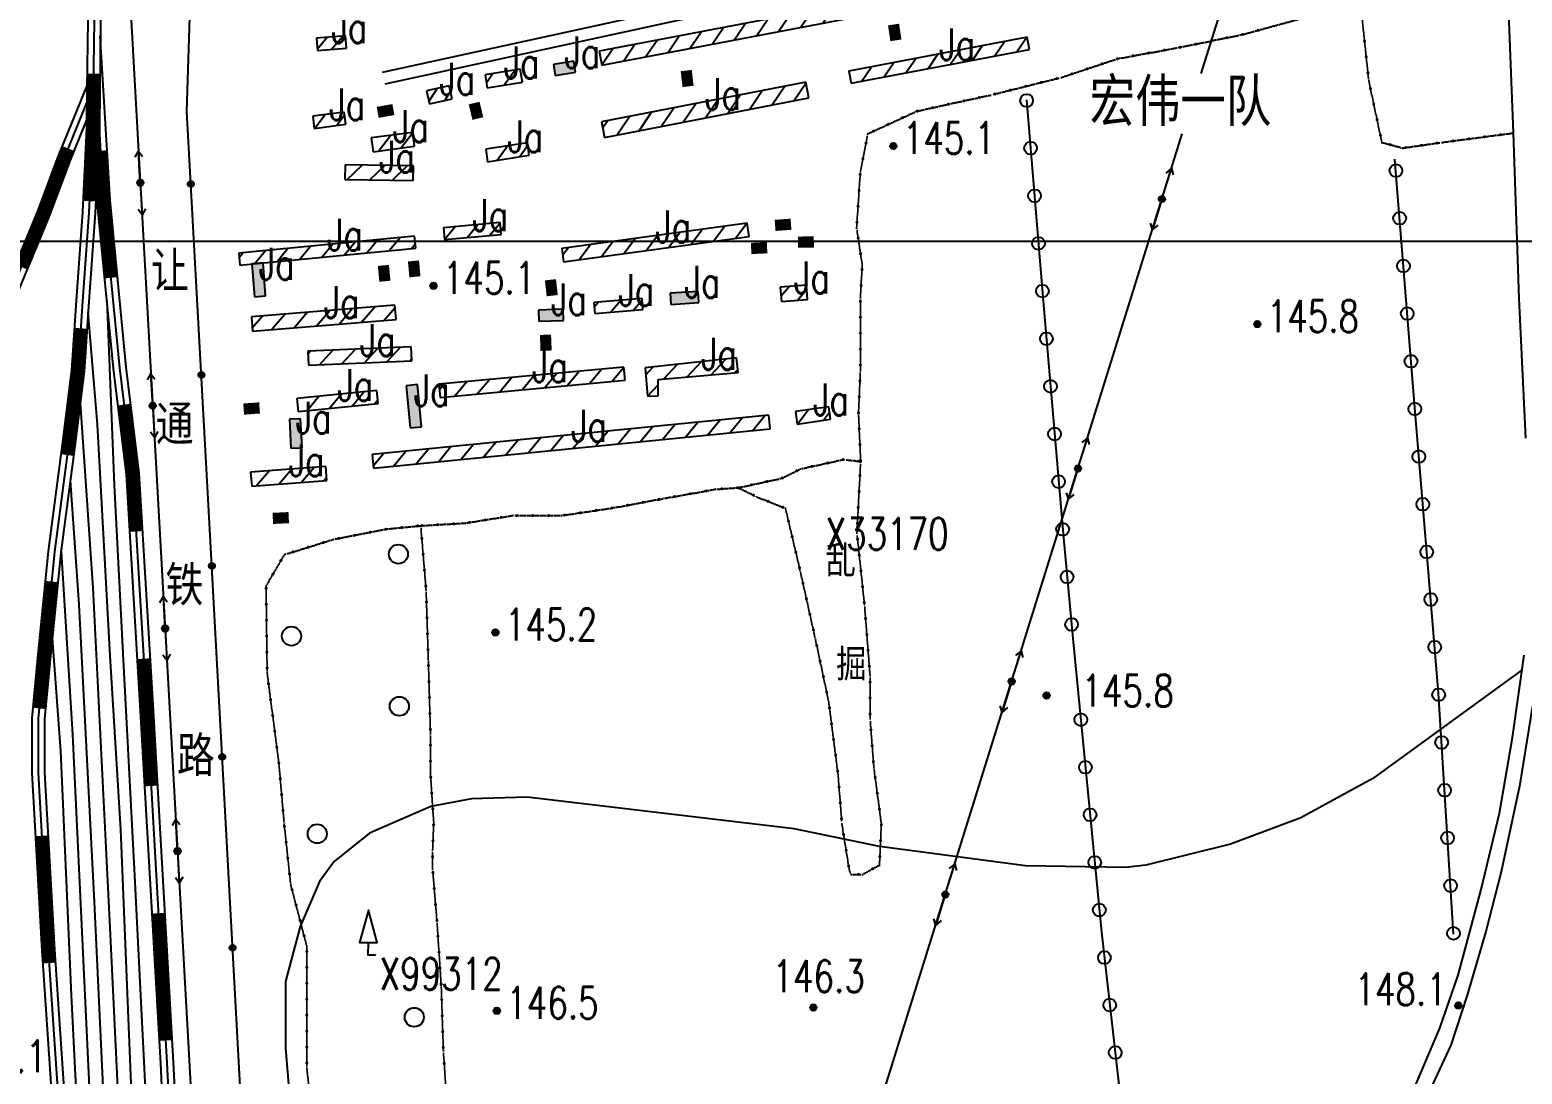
# Model space of a CAD drawing. Extents: x 408766 to 414302, y 5156573 to 5161925.
# Drawn here: x 411064 to 412000, y 5160477 to 5161133 of the extents above; entities that cross this region are included whole.
import ezdxf

# ---------------------------------------------------------------- set-up
doc = ezdxf.new("R2010")
doc.units = 0
doc.header["$LTSCALE"] = 1000
for name, pattern in [('0001', [0.5, 0.5, 0]), ('0004', [0.5, 0.5, 0]), ('4110', [0.5, 0.5, 0]), ('4167', [0.5, 0.5, 0]), ('5130', [1, 1, 0]), ('5310', [1, 1, 0]), ('8111', [1, 1, 0]), ('9100', [0.001, 0, -0.001]), ('9315', [1, 1, 0]), ('9995', [0.001, 0, -0.001])]:
    doc.linetypes.add(name, pattern=pattern)
doc.layers.get('0').update_dxf_attribs({"linetype": 'CONTINUOUS'})
for name, color, linetype in [('0001', 1, 'CONTINUOUS'), ('0001ADD', 1, 'CONTINUOUS'), ('0001BAK', 1, 'CONTINUOUS'), ('0002', 2, 'CONTINUOUS'), ('0002ADD', 2, 'CONTINUOUS'), ('0003', 3, 'CONTINUOUS'), ('0003ADD', 3, 'CONTINUOUS'), ('0003BAK', 3, 'CONTINUOUS'), ('0005ADD', 5, 'CONTINUOUS'), ('0005BAK', 5, 'CONTINUOUS'), ('0006', 6, 'CONTINUOUS'), ('0007', 7, 'CONTINUOUS'), ('0011ADD', 11, 'CONTINUOUS'), ('0011BAK', 11, 'CONTINUOUS'), ('0012', 12, 'CONTINUOUS'), ('0013', 13, 'CONTINUOUS'), ('0015', 15, 'CONTINUOUS'), ('0017', 85, 'CONTINUOUS')]:
    doc.layers.add(name, color=color, linetype=linetype)
doc.styles.add('CADSLDXJ', font='romanc', dxfattribs={"bigfont": 'cadsldxj'})
doc.styles.add('SIMPLEX', font='simplex.shx', dxfattribs={"width": 0.75, "height": 20})
doc.styles.add('XDX', font='simplex.shx', dxfattribs={"height": 20, "bigfont": 'xdx.shx'})
doc.styles.add('XST', font='romanc.shx', dxfattribs={"width": 0.75, "height": 20, "bigfont": 'xst.shx'})

# ---------------------------------------------------------------- blocks, each defined once
blk = doc.blocks.new('8140')
for radius in [0.0002, 0.000141, 0.0000832, 0.0000301]:
    blk.add_circle((0, 0), radius)
at = {"flags": 1}
blk.add_attdef('8140', (0, 0), '', height=0.0000001, dxfattribs=at)
blk = doc.blocks.new('5130')
blk.add_hatch(color=256).paths.add_polyline_path([(0.0002, 0, 1), (-0.0002, 0, 1)])
for points in [[(0, 0), (0.002, 0)], [(0.001638, 0.000233), (0.002, 0), (0.001658, -0.000229)]]:
    blk.add_lwpolyline(points)
blk.add_circle((0, 0), 0.0002)
at = {"flags": 1}
blk.add_attdef('5130', (0, 0), '', height=0.000001, dxfattribs=at)
blk = doc.blocks.new('5131')
for points in [[(-0.001638, -0.000233), (-0.002, 0), (-0.001658, 0.000229)], [(0, 0), (-0.002, 0)]]:
    blk.add_lwpolyline(points)
at = {"flags": 1}
blk.add_attdef('5131', (0, 0), '', height=0.0000000001, dxfattribs=at)
blk = doc.blocks.new('2111')
h = blk.add_hatch(color=256)
h.paths.add_polyline_path([(0.0005, 0.00035), (-0.0005, 0.00035), (-0.0005, -0.00035), (0.0005, -0.00035)])
h.paths.add_polyline_path([(0, 0), (0, 0), (0, 0), (0, 0)], flags=24)
blk.add_line((0.0005, -0.00035), (0.0005, -0.00035))
at = {"style": 'CADSLDXJ', "flags": 1}
blk.add_attdef('2111', (0, 0), '', height=0.00000001, dxfattribs=at)
blk = doc.blocks.new('9315')
blk.add_circle((0, 0), 0.0004)
at = {"flags": 1}
blk.add_attdef('9315', (0, 0), '', height=0.00000001, dxfattribs=at)
blk = doc.blocks.new('9310')
blk.add_circle((0, 0), 0.0006)
blk = doc.blocks.new('9312')
blk.add_lwpolyline([(0.000455, 0), (0.000455, 0), (0, 0), (0.000003, 0.000802), (0.000566, 0.000802), (0.000007, 0.002829), (-0.000559, 0.000802), (0.000003, 0.000802)])
blk = doc.blocks.new('9100')
blk.add_hatch(color=256).paths.add_polyline_path([(0.0001, 0, 1), (-0.0001, 0, 1)])

msp = doc.modelspace()

# ---------------------------------------------------------------- hatches: boundary and pattern name
at = {"layer": '0001ADD', "linetype": '0001'}
h = msp.add_hatch(dxfattribs=at)
h.set_pattern_fill('U', color=256, scale=10, angle=55.78758, style=0, pattern_type=0)
h.set_pattern_definition([(55.78758467, (0, 0), (-8.26958758, 5.622625834), [])])
h.paths.add_polyline_path([(411422.47, 5161110.34), (411636.2, 5161151.06), (411634.51, 5161159.91), (411420.78, 5161119.19)])
h = msp.add_hatch(dxfattribs=at)
h.set_pattern_fill('U', color=256, scale=10, angle=55.72389, style=0, pattern_type=0)
h.set_pattern_definition([(55.72388569, (0, 0), (-8.263331476, 5.631816129), [])])
h.paths.add_polyline_path([(411579.01, 5161099), (411690.87, 5161120.18), (411689.41, 5161127.86), (411577.55, 5161106.68)])
h = msp.add_hatch(dxfattribs=at)
h.set_pattern_fill('U', color=256, scale=10, angle=53.9621, style=0, pattern_type=0)
h.set_pattern_definition([(53.96210366, (0, 0), (-8.086280469, 5.883202204), [])])
h.paths.add_polyline_path([(411350.56, 5161096.26), (411372.64, 5161099.74), (411371.36, 5161107.89), (411349.28, 5161104.41)])
for points in [[(411393.27, 5161103.97), (411406, 5161105.98), (411404.91, 5161112.89), (411392.18, 5161110.88)], [(411211.55, 5160965.59), (411209.98, 5160986.32), (411203, 5160985.79), (411204.57, 5160965.06)], [(411465.8, 5160960.31), (411483.44, 5160961.45), (411482.99, 5160968.44), (411465.35, 5160967.3)], [(411383.02, 5160949.75), (411398.37, 5160950.21), (411398.16, 5160957.2), (411382.81, 5160956.74)], [(411309.29, 5160883.5), (411306.77, 5160909.92), (411299.8, 5160909.26), (411302.32, 5160882.83)], [(411234.41, 5160870.32), (411233.52, 5160888.49), (411226.53, 5160888.15), (411227.42, 5160869.97)]]:
    msp.add_hatch(color=256, dxfattribs=at).paths.add_polyline_path(points)
h = msp.add_hatch(dxfattribs=at)
h.set_pattern_fill('U', color=256, scale=10, angle=56.02197, style=0, pattern_type=0)
h.set_pattern_definition([(56.02197111, (0, 0), (-8.292519443, 5.588749528), [])])
h.paths.add_polyline_path([(411424.2, 5161064.92), (411552.33, 5161089.88), (411550.42, 5161099.7), (411422.29, 5161074.75)])
h = msp.add_hatch(dxfattribs=at)
h.set_pattern_fill('U', color=256, scale=10, angle=52.58567, style=0, pattern_type=0)
h.set_pattern_definition([(52.58567114, (0, 0), (-7.942626996, 6.075744926), [])])
h.paths.add_polyline_path([(411278.96, 5161055.98), (411305.06, 5161059.46), (411303.9, 5161068.18), (411277.8, 5161064.7)])
h = msp.add_hatch(dxfattribs=at)
h.set_pattern_fill('U', color=256, scale=10, angle=53.83142, style=0, pattern_type=0)
h.set_pattern_definition([(53.8314161, (0, 0), (-8.072840284, 5.901631109), [])])
h.paths.add_polyline_path([(411350.85, 5161049.82), (411377, 5161053.89), (411375.79, 5161061.71), (411349.64, 5161057.65)])
h = msp.add_hatch(dxfattribs=at)
h.set_pattern_fill('U', color=256, scale=10, angle=44.22671, style=0, pattern_type=0)
h.set_pattern_definition([(44.2267108, (0, 0), (-6.974992447, 7.165855173), [])])
h.paths.add_polyline_path([(411261.27, 5161038.6), (411304.19, 5161038.02), (411304.32, 5161047.29), (411261.39, 5161047.87)])
h = msp.add_hatch(dxfattribs=at)
h.set_pattern_fill('U', color=256, scale=10, angle=50.23811, style=0, pattern_type=0)
h.set_pattern_definition([(50.23811381, (0, 0), (-7.68709162, 6.395984868), [])])
h.paths.add_polyline_path([(411323.84, 5161000.96), (411359.34, 5161004.22), (411358.66, 5161011.62), (411323.16, 5161008.37)])
h = msp.add_hatch(dxfattribs=at)
h.set_pattern_fill('U', color=256, scale=10, angle=52.77345, style=0, pattern_type=0)
h.set_pattern_definition([(52.77344883, (0, 0), (-7.96249658, 6.049681661), [])])
h.paths.add_polyline_path([(411398.46, 5160987.01), (411514.86, 5161002.9), (411513.73, 5161011.19), (411397.32, 5160995.3)])
h = msp.add_hatch(dxfattribs=at)
h.set_pattern_fill('U', color=256, scale=10, angle=50.53462, style=0, pattern_type=0)
h.set_pattern_definition([(50.53462288, (0, 0), (-7.72008814, 6.356118243), [])])
h.paths.add_polyline_path([(411195.41, 5160984.91), (411305.71, 5160995.6), (411304.97, 5161003.19), (411194.68, 5160992.51)])
h = msp.add_hatch(dxfattribs=at)
h.set_pattern_fill('U', color=256, scale=10, angle=49.50861, style=0, pattern_type=0)
h.set_pattern_definition([(49.5086127, (0, 0), (-7.605035821, 6.493337367), [])])
h.paths.add_polyline_path([(411418.08, 5160954.62), (411448.31, 5160957.01), (411447.76, 5160963.92), (411417.53, 5160961.53)])
h = msp.add_hatch(dxfattribs=at)
h.set_pattern_fill('U', color=256, scale=10, angle=49.70021, style=0, pattern_type=0)
h.set_pattern_definition([(49.70020696, (0, 0), (-7.62670666, 6.467870246), [])])
h.paths.add_polyline_path([(411203.4, 5160943.44), (411293.4, 5160950.84), (411292.66, 5160959.85), (411202.66, 5160952.45)])
h = msp.add_hatch(dxfattribs=at)
h.set_pattern_fill('U', color=256, scale=10, angle=47.42343, style=0, pattern_type=0)
h.set_pattern_definition([(47.42343368, (0, 0), (-7.363738643, 6.765748532), [])])
h.paths.add_polyline_path([(411238.52, 5160922.06), (411303.27, 5160924.8), (411302.9, 5160933.63), (411238.15, 5160930.89)])
h = msp.add_hatch(dxfattribs=at)
h.set_pattern_fill('U', color=256, scale=10, angle=46.90684, style=0, pattern_type=0)
h.set_pattern_definition([(46.90683858, (0, 0), (-7.30243824, 6.831866197), [])])
h.paths.add_polyline_path([(411451.06, 5160902.69), (411457.86, 5160902.92), (411457.86, 5160913.1), (411508.14, 5160917.63), (411507.01, 5160926.68), (411449.7, 5160920.57)])
h = msp.add_hatch(dxfattribs=at)
h.set_pattern_fill('U', color=256, scale=10, angle=50.26144, style=0, pattern_type=0)
h.set_pattern_definition([(50.2614367, (0, 0), (-7.689694538, 6.392855223), [])])
h.paths.add_polyline_path([(411321.06, 5160901.94), (411437.12, 5160912.63), (411436.35, 5160920.98), (411320.29, 5160910.29)])
h = msp.add_hatch(dxfattribs=at)
h.set_pattern_fill('U', color=256, scale=10, angle=50.61092, style=0, pattern_type=0)
h.set_pattern_definition([(50.61091611, (0, 0), (-7.728544897, 6.345832788), [])])
h.paths.add_polyline_path([(411231.95, 5160893.15), (411282.16, 5160898.08), (411281.36, 5160906.22), (411231.15, 5160901.29)])
h = msp.add_hatch(dxfattribs=at)
h.set_pattern_fill('U', color=256, scale=10, angle=50.66909, style=0, pattern_type=0)
h.set_pattern_definition([(50.66908553, (0, 0), (-7.734983506, 6.33798313), [])])
h.paths.add_polyline_path([(411279.23, 5160857.44), (411528.13, 5160882.14), (411527.28, 5160890.71), (411278.38, 5160866)])
h = msp.add_hatch(dxfattribs=at)
h.set_pattern_fill('U', color=256, scale=10, angle=49.31714, style=0, pattern_type=0)
h.set_pattern_definition([(49.31713622, (0, 0), (-7.583293341, 6.518716293), [])])
h.paths.add_polyline_path([(411202.83, 5160846.16), (411250.02, 5160849.72), (411249.35, 5160858.62), (411202.16, 5160855.06)])
at = {"layer": '0005ADD', "linetype": '5310'}
h = msp.add_hatch(color=256, dxfattribs=at)
edge = h.paths.add_edge_path()
edge.add_arc((411164.66, 5161035.82), 1.9, 0, 360)
h = msp.add_hatch(color=256, dxfattribs=at)
edge = h.paths.add_edge_path()
edge.add_arc((411171.28, 5160916), 1.9, 0, 360)
h = msp.add_hatch(color=256, dxfattribs=at)
edge = h.paths.add_edge_path()
edge.add_arc((411177.87, 5160796.18), 1.9, 0, 360)
h = msp.add_hatch(color=256, dxfattribs=at)
edge = h.paths.add_edge_path()
edge.add_arc((411184.36, 5160676.35), 1.9, 0, 360)
h = msp.add_hatch(color=256, dxfattribs=at)
edge = h.paths.add_edge_path()
edge.add_arc((411190.85, 5160556.53), 1.9, 0, 360)

# ---------------------------------------------------------------- linework, layer by layer
at = {"layer": '0001', "linetype": '0001'}
for points in [[(411422.47, 5161110.34), (411636.2, 5161151.06), (411634.51, 5161159.91), (411420.78, 5161119.19)], [(411244.1, 5161119.67), (411262.28, 5161121.13), (411261.66, 5161128.8), (411243.49, 5161127.34)], [(411579.01, 5161099), (411690.87, 5161120.18), (411689.41, 5161127.86), (411577.55, 5161106.68)], [(411350.56, 5161096.26), (411372.64, 5161099.74), (411371.36, 5161107.89), (411349.28, 5161104.41)], [(411393.27, 5161103.97), (411406, 5161105.98), (411404.91, 5161112.89), (411392.18, 5161110.88)], [(411314.35, 5161086.11), (411328.56, 5161089.3), (411326.74, 5161097.39), (411312.53, 5161094.2)], [(411424.2, 5161064.92), (411552.33, 5161089.88), (411550.42, 5161099.7), (411422.29, 5161074.75)], [(411242.12, 5161070.75), (411261.85, 5161073.36), (411260.85, 5161080.92), (411241.12, 5161078.31)], [(411278.96, 5161055.98), (411305.06, 5161059.46), (411303.9, 5161068.18), (411277.8, 5161064.7)], [(411350.85, 5161049.82), (411377, 5161053.89), (411375.79, 5161061.71), (411349.64, 5161057.65)], [(411261.27, 5161038.6), (411304.19, 5161038.02), (411304.32, 5161047.29), (411261.39, 5161047.87)], [(411323.84, 5161000.96), (411359.34, 5161004.22), (411358.66, 5161011.62), (411323.16, 5161008.37)], [(411398.46, 5160987.01), (411514.86, 5161002.9), (411513.73, 5161011.19), (411397.32, 5160995.3)], [(411195.41, 5160984.91), (411305.71, 5160995.6), (411304.97, 5161003.19), (411194.68, 5160992.51)], [(411211.55, 5160965.59), (411209.98, 5160986.32), (411203, 5160985.79), (411204.57, 5160965.06)], [(411418.08, 5160954.62), (411448.31, 5160957.01), (411447.76, 5160963.92), (411417.53, 5160961.53)], [(411465.8, 5160960.31), (411483.44, 5160961.45), (411482.99, 5160968.44), (411465.35, 5160967.3)], [(411535.18, 5160962.08), (411551.62, 5160963.4), (411550.9, 5160972.31), (411534.46, 5160970.98)], [(411203.4, 5160943.44), (411293.4, 5160950.84), (411292.66, 5160959.85), (411202.66, 5160952.45)], [(411383.02, 5160949.75), (411398.37, 5160950.21), (411398.16, 5160957.2), (411382.81, 5160956.74)], [(411238.52, 5160922.06), (411303.27, 5160924.8), (411302.9, 5160933.63), (411238.15, 5160930.89)], [(411451.06, 5160902.69), (411457.86, 5160902.92), (411457.86, 5160913.1), (411508.14, 5160917.63), (411507.01, 5160926.68), (411449.7, 5160920.57)], [(411321.06, 5160901.94), (411437.12, 5160912.63), (411436.35, 5160920.98), (411320.29, 5160910.29)], [(411309.29, 5160883.5), (411306.77, 5160909.92), (411299.8, 5160909.26), (411302.32, 5160882.83)], [(411231.95, 5160893.15), (411282.16, 5160898.08), (411281.36, 5160906.22), (411231.15, 5160901.29)], [(411234.41, 5160870.32), (411233.52, 5160888.49), (411226.53, 5160888.15), (411227.42, 5160869.97)], [(411279.23, 5160857.44), (411528.13, 5160882.14), (411527.28, 5160890.71), (411278.38, 5160866)], [(411545.14, 5160885.16), (411566, 5160888.17), (411564.86, 5160896), (411544.01, 5160892.99)], [(411202.83, 5160846.16), (411250.02, 5160849.72), (411249.35, 5160858.62), (411202.16, 5160855.06)]]:
    msp.add_lwpolyline(points, close=True, dxfattribs=at)
at = {"layer": '0001ADD', "linetype": '0001'}
for p, q in [((411244.03, 5161120.62), (411250.22, 5161127.88)), ((411252.89, 5161120.38), (411259.95, 5161128.66)), ((411314.03, 5161087.5), (411319.23, 5161095.71)), ((411324.07, 5161088.29), (411327.55, 5161093.78)), ((411242.45, 5161070.8), (411249.01, 5161079.35)), ((411256.12, 5161072.6), (411261.09, 5161079.09)), ((411534.92, 5160965.36), (411540.09, 5160971.44)), ((411545.19, 5160962.88), (411551.1, 5160969.84)), ((411545.18, 5160885.16), (411551.88, 5160894.12)), ((411561.52, 5160887.53), (411565.35, 5160892.64))]:
    msp.add_line(p, q, dxfattribs=at)
at = {"layer": '0001BAK', "linetype": '9995'}
for points in [[(411508.25, 5160845.27), (411520.05, 5160839.38), (411537.74, 5160832.31), (411547.17, 5160792.26), (411556.61, 5160749.85), (411564.86, 5160710.98), (411570.76, 5160665.04), (411573.12, 5160634.41), (411577.84, 5160604.96), (411579.02, 5160602.61), (411586.09, 5160602.61), (411596.71, 5160608.49), (411597.89, 5160634.41), (411593.17, 5160669.75), (411590.81, 5160700.38), (411590.81, 5160727.47), (411587.27, 5160772.23), (411582.55, 5160817), (411584.91, 5160861.76), (411574.3, 5160862.94), (411547.17, 5160857.05), (411535.38, 5160851.16), (411508.25, 5160845.27)], [(411326.45, 5160440.89), (411323.08, 5160492.05), (411321.74, 5160533.11), (411319.04, 5160573.5), (411316.34, 5160606.29), (411316.34, 5160617.73), (411317.01, 5160635.23), (411314.99, 5160666.2), (411314.99, 5160691.1), (411313.64, 5160737.55), (411312.27, 5160781.03), (411308.9, 5160821.42), (411288.01, 5160819.4), (411253.64, 5160812.67), (411223.31, 5160803.25), (411211.85, 5160783.73), (411212.53, 5160729.2), (411219.94, 5160671.99), (411223.26, 5160633.79), (411227.3, 5160596.09), (411237.41, 5160557.72), (411237.41, 5160514.64), (411237.41, 5160480.99), (411240.8, 5160452.17)]]:
    msp.add_lwpolyline(points, dxfattribs=at)
at = {"layer": '0002', "linetype": '5130'}
for points in [[(411149.36, 5161583.33), (411145.57, 5161421.72), (411137.27, 5161222.1), (411125.16, 5161176.28), (411166.81, 5160428.18), (411171.01, 5160348.35)], [(411798.59, 5161105.21), (411828.6, 5161201.04)], [(411572.74, 5160380.96), (411596.39, 5160456.25), (411773.91, 5161026.39), (411786.69, 5161067.21)]]:
    msp.add_lwpolyline(points, dxfattribs=at)
at = {"layer": '0003', "linetype": '4167'}
for points in [[(411145.85, 5160107.25), (411144.23, 5160139.69), (411130.9, 5160381.19), (411120.68, 5160630.8), (411113.99, 5160739.75), (411106.11, 5160884.98), (411100.26, 5160955.28)], [(411111.98, 5160962.78), (411116.56, 5160846.81), (411122.22, 5160737.32), (411129.12, 5160605.87), (411139.77, 5160393.71), (411149.19, 5160195.35), (411153.77, 5160107.25)], [(411095.24, 5160898.28), (411103.23, 5160782.46), (411114.06, 5160564.84), (411124.64, 5160346.57), (411125.39, 5160332.12)], [(411116.01, 5160332.48), (411115.71, 5160337.82), (411104.29, 5160585.4), (411094.5, 5160772.01), (411089.05, 5160849.67)], [(411083.19, 5160805.03), (411090.44, 5160690.33), (411101.83, 5160449.31), (411112.45, 5160217.95), (411118.77, 5160107.25)], [(411111.23, 5160107.25), (411102.7, 5160277.71), (411089.69, 5160526.85), (411083.13, 5160680.15), (411077.75, 5160750.85)]]:
    msp.add_lwpolyline(points, dxfattribs=at)
at = {"layer": '0003ADD', "linetype": '4110'}
for points in [[(411100.15, 5161152.74), (411099.45, 5161095.59), (411099.26, 5161070.9), (411096.68, 5161018.28), (411092.53, 5160959.49), (411089.72, 5160918.91), (411084.19, 5160874.05), (411075.18, 5160805.49), (411068.24, 5160736.21), (411064.91, 5160700.61), (411064.91, 5160666.29), (411071.11, 5160554.79), (411079.43, 5160432.53), (411087.69, 5160261.37), (411094.92, 5160141.1), (411102.15, 5160008.08)], [(411108.15, 5161152.61), (411107.45, 5161095.51), (411107.26, 5161070.68), (411104.67, 5161017.8), (411100.51, 5160958.93), (411097.69, 5160918.14), (411092.13, 5160873.04), (411083.13, 5160804.57), (411076.2, 5160735.44), (411072.91, 5160700.24), (411072.91, 5160666.51), (411079.09, 5160555.28), (411087.42, 5160432.99), (411095.68, 5160261.8), (411102.91, 5160141.56), (411110.14, 5160008.53)], [(411238.03, 5158900.99), (411226.56, 5159078.87), (411211.05, 5159320.31), (411195.68, 5159557.49), (411188.1, 5159731.76), (411182.71, 5159932.72), (411174.62, 5160089.38), (411165.19, 5160257.27), (411153.72, 5160484.46), (411140.94, 5160708.96), (411132.16, 5160854.27), (411124.07, 5160920.92), (411113.93, 5161025.61), (411107.86, 5161128.87)], [(410875.76, 5160722.23), (410938.05, 5160805.37), (410988.45, 5160877.87), (411014.98, 5160912.15), (411034.25, 5160940.64), (411048.91, 5160971.46), (411068.36, 5161018.08), (411081.66, 5161053.6), (411099.75, 5161098.07)], [(410882.16, 5160717.43), (410944.53, 5160800.69), (410994.9, 5160873.13), (411021.46, 5160907.46), (411041.21, 5160936.66), (411056.22, 5160968.2), (411075.8, 5161015.14), (411089.12, 5161050.69), (411107.17, 5161095.06)], [(411230.05, 5158900.47), (411218.58, 5159078.35), (411203.07, 5159319.8), (411187.69, 5159557.05), (411180.11, 5159731.48), (411174.72, 5159932.41), (411166.63, 5160088.95), (411157.2, 5160256.84), (411145.74, 5160484.03), (411132.96, 5160708.5), (411124.19, 5160853.55), (411116.12, 5160920.06), (411105.96, 5161024.99), (411103.26, 5161070.79)]]:
    msp.add_lwpolyline(points, dxfattribs=at)
for points in [[(411103.56, 5161105.03, 8, 8, 0), (411103.45, 5161095.55, 8, 8, 0), (411103.26, 5161070.79, 8, 8, 0), (411101.02, 5161025.09, 0, 0, 0)], [(411058.36, 5160983.72, 8, 8, 0), (411072.08, 5161016.61, 8, 8, 0), (411085.39, 5161052.15, 8, 8, 0), (411087.81, 5161058.09, 0, 0, 0)], [(411114.62, 5160976.99, 8, 8, 0), (411109.94, 5161025.3, 8, 8, 0), (411108.1, 5161056.71, 0, 0, 0)], [(411095.55, 5160945.28, 8, 8, 0), (411093.7, 5160918.53, 8, 8, 0), (411088.16, 5160873.54, 8, 8, 0), (411087.13, 5160865.75, 0, 0, 0)], [(411130.36, 5160817.8, 8, 8, 0), (411128.17, 5160853.91, 8, 8, 0), (411122.89, 5160897.42, 0, 0, 0)], [(411077.28, 5160786.36, 8, 8, 0), (411072.22, 5160735.82, 8, 8, 0), (411069.5, 5160706.74, 0, 0, 0)], [(411139.83, 5160658.09, 8, 8, 0), (411136.95, 5160708.73, 8, 8, 0), (411135.18, 5160737.95, 0, 0, 0)], [(411071.11, 5160626.83, 8, 8, 0), (411075.1, 5160555.03, 8, 8, 0), (411075.65, 5160546.96, 0, 0, 0)], [(411148.93, 5160498.34, 8, 8, 0), (411144.38, 5160578.22, 0, 0, 0)]]:
    msp.add_lwpolyline(points, format="xyseb", dxfattribs=at)
at = {"layer": '0003BAK', "linetype": '4110'}
for points in [[(411104.15, 5161152.67), (411103.45, 5161095.55), (411103.26, 5161070.79), (411100.68, 5161018.04), (411096.52, 5160959.21), (411093.7, 5160918.53), (411088.16, 5160873.54), (411079.15, 5160805.03), (411072.22, 5160735.82), (411068.91, 5160700.43), (411068.91, 5160666.4), (411075.1, 5160555.03), (411083.43, 5160432.76), (411091.69, 5160261.59), (411098.92, 5160141.33), (411106.14, 5160008.31)], [(410878.96, 5160719.83), (410941.29, 5160803.03), (410991.68, 5160875.5), (411018.22, 5160909.8), (411037.73, 5160938.65), (411052.56, 5160969.83), (411072.08, 5161016.61), (411085.39, 5161052.15), (411103.46, 5161096.56)], [(411234.04, 5158900.73), (411222.57, 5159078.61), (411207.06, 5159320.06), (411191.68, 5159557.27), (411184.11, 5159731.62), (411178.71, 5159932.56), (411170.62, 5160089.17), (411161.2, 5160257.06), (411149.73, 5160484.25), (411136.95, 5160708.73), (411128.17, 5160853.91), (411120.09, 5160920.49), (411109.94, 5161025.3), (411107.25, 5161071.03)]]:
    msp.add_lwpolyline(points, dxfattribs=at)
at = {"layer": '0005ADD', "linetype": '5310'}
msp.add_lwpolyline([(411226.88, 5159876.03), (411218.18, 5160053.46), (411195.97, 5160461.94), (411176.01, 5160830.56), (411162.14, 5161081.28), (411173.34, 5161421.53), (411176.08, 5161521.79)], dxfattribs=at)
for centre in [(411164.66, 5161035.82), (411171.28, 5160916), (411177.87, 5160796.18), (411184.36, 5160676.35), (411190.85, 5160556.53)]:
    msp.add_circle(centre, 1.9, dxfattribs=at)
at = {"layer": '0005BAK', "linetype": '9315'}
for points in [[(411688.99, 5161088.72), (411699.25, 5160964.9), (411712.07, 5160813.77), (411718.07, 5160750.7), (411736.03, 5160566.27), (411753.17, 5160415.41), (411760.02, 5160321.83)], [(411956.91, 5160565.1), (411947.5, 5160716.24), (411932.12, 5160900.57), (411920.15, 5161051.41)]]:
    msp.add_lwpolyline(points, dxfattribs=at)
at = {"layer": '0006', "linetype": '0004'}
for points in [[(411285, 5161106.02), (411502.46, 5161153.68), (411700.6, 5161198.78), (411761.96, 5161212.4), (411766.05, 5161216.48), (411766.73, 5161226.02), (411763.32, 5161289.34), (411753.83, 5161371.56), (411753.83, 5161396.07), (411751.79, 5161405.61), (411747.02, 5161412.41), (411743.61, 5161415.14), (411738.16, 5161418.51)], [(412002.25, 5160876.38), (411998.07, 5160964.06), (411994.49, 5161067.83), (411990.95, 5161159.71), (411989.8, 5161229.87), (411989.41, 5161242.44), (411987.61, 5161245.58), (411981.78, 5161248.27), (411970.12, 5161246.92), (411842.13, 5161219.87)], [(411774.98, 5161206.11), (411682.22, 5161187.13), (411502.93, 5161145.6), (411286.36, 5161098.53)], [(411246.97, 5160262.09), (411252.95, 5160262.68), (411338.59, 5160264.09), (411471.4, 5160266.25), (411758.9, 5160271.67), (411810.32, 5160271.23), (411827.95, 5160272.26), (411838.32, 5160275.37), (411848.69, 5160282.62), (411858.02, 5160306.44), (411925.43, 5160452.49), (411948.33, 5160506.13), (411959.74, 5160539.28), (411974.25, 5160593.14), (411985.68, 5160641.01), (411993.96, 5160688.43), (412001.22, 5160740.22)], [(412006.48, 5160708.45), (411998.3, 5160658.06), (411986.71, 5160604.27), (411977.17, 5160566.82), (411965.52, 5160526.8), (411955.29, 5160495.48), (411930.75, 5160443.05), (411898.03, 5160374.96), (411863.73, 5160293.46), (411833.05, 5160224.69), (411788.62, 5160128.85), (411744.31, 5160028.76)]]:
    msp.add_lwpolyline(points, dxfattribs=at)
at = {"layer": '0007', "linetype": '8111'}
msp.add_lwpolyline([(411999.92, 5160730.97), (411906.21, 5160662.78), (411861.11, 5160638.03), (411816.88, 5160621.5), (411763.86, 5160608.39), (411751.13, 5160606.84), (411688.38, 5160607.97), (411596.75, 5160620.06), (411543.16, 5160631.09), (411375.65, 5160651.03), (411340.74, 5160650.1), (411315.23, 5160645.11), (411276.7, 5160628.41), (411254.63, 5160610.63), (411245.4, 5160598.19), (411233.19, 5160569.97), (411223.96, 5160535.32), (411224.04, 5160493.43), (411229.29, 5160432.34)], dxfattribs=at)
at = {"layer": '0011BAK', "linetype": '9100'}
for points in [[(411584.91, 5160861.76), (411583.55, 5160891.86), (411584.73, 5160918.96), (411584.73, 5160964.9), (411585.91, 5160984.92), (411582.37, 5161008.48), (411584.73, 5161043.82), (411589.44, 5161067.38), (411620.11, 5161081.52), (411668.46, 5161092.12), (411710.92, 5161102.72), (411746.3, 5161114.5), (411785.22, 5161121.57), (411825.32, 5161129.81), (411861.22, 5161139.68), (411878.91, 5161142.04), (411915.47, 5161149.11), (411946.13, 5161152.64), (411990.95, 5161159.71)], [(411898.89, 5161145.9), (411903.68, 5161100.81), (411911.93, 5161061.94), (411924.9, 5161058.4), (411949.67, 5161061.94), (411994.49, 5161067.83)], [(411508.25, 5160845.27), (411493.63, 5160844.23), (411460.61, 5160838.34), (411428.76, 5160832.45), (411396.92, 5160827.73), (411366.26, 5160827.73), (411336.77, 5160823.02), (411308.9, 5160821.42)]]:
    msp.add_lwpolyline(points, dxfattribs=at)
at = {"layer": '0012'}
msp.add_line((408894.82, 5161000), (413846.61, 5161000), dxfattribs=at)

# ---------------------------------------------------------------- block references
at = {"layer": '0001ADD', "linetype": '9995', "xscale": 10000, "yscale": 10000, "zscale": 10000}
for p in [(411564.13, 5160860.73), (411573.9, 5160862.85), (411583.84, 5160861.88), (411535.86, 5160851.4), (411544.81, 5160855.86), (411554.36, 5160858.61), (411584.44, 5160852.85), (411508.7, 5160845.04), (411516.36, 5160847.03), (411517.65, 5160840.57), (411526.13, 5160849.15), (411583.92, 5160842.87), (411526.84, 5160836.66), (411536.13, 5160832.95), (411583.39, 5160832.88), (411539.63, 5160824.26), (411582.87, 5160822.89), (411257.57, 5160813.44), (411267.38, 5160815.36), (411277.19, 5160817.28), (411287.01, 5160819.21), (411296.95, 5160820.27), (411306.9, 5160821.23), (411309.56, 5160813.46), (411541.93, 5160814.53), (411582.98, 5160812.93), (411228.81, 5160804.96), (411238.36, 5160807.92), (411247.91, 5160810.89), (411310.39, 5160803.49), (411544.22, 5160804.79), (411221.16, 5160799.59), (411546.51, 5160795.06), (411584.03, 5160802.98), (411216.1, 5160790.97), (411311.23, 5160793.53), (411548.72, 5160785.31), (411585.08, 5160793.04), (411211.87, 5160782.12), (411312.06, 5160783.56), (411550.89, 5160775.55), (411586.13, 5160783.09), (411212, 5160772.12), (411312.5, 5160773.57), (411553.06, 5160765.78), (411587.18, 5160773.15), (411212.12, 5160762.12), (411312.82, 5160763.58), (411587.99, 5160763.18), (411212.24, 5160752.13), (411313.14, 5160753.58), (411555.23, 5160756.02), (411588.78, 5160753.21), (411212.37, 5160742.13), (411313.45, 5160743.59), (411557.37, 5160746.25), (411589.56, 5160743.24), (411212.49, 5160732.13), (411313.76, 5160733.59), (411559.45, 5160736.47), (411590.35, 5160733.27), (411213.44, 5160722.19), (411314.05, 5160723.6), (411561.53, 5160726.69), (411590.81, 5160723.29), (411214.72, 5160712.27), (411314.34, 5160713.6), (411563.6, 5160716.91), (411590.81, 5160713.29), (411216, 5160702.35), (411314.63, 5160703.61), (411565.36, 5160707.07), (411590.81, 5160703.29), (411217.29, 5160692.43), (411314.92, 5160693.61), (411566.64, 5160697.15), (411591.35, 5160693.31), (411218.57, 5160682.52), (411314.99, 5160683.61), (411567.91, 5160687.24), (411592.12, 5160683.34), (411219.86, 5160672.6), (411314.99, 5160673.61), (411569.18, 5160677.32), (411592.89, 5160673.37), (411315.16, 5160663.62), (411570.46, 5160667.4), (411594.01, 5160663.44), (411220.75, 5160662.64), (411315.81, 5160653.64), (411571.35, 5160657.44), (411595.33, 5160653.52), (411221.62, 5160652.68), (411572.11, 5160647.47), (411222.48, 5160642.72), (411316.46, 5160643.66), (411572.88, 5160637.5), (411596.66, 5160643.61), (411223.37, 5160632.76), (411316.95, 5160633.68), (411574.21, 5160627.6), (411597.85, 5160633.7), (411224.44, 5160622.81), (411316.57, 5160623.69), (411575.79, 5160617.72), (411597.4, 5160623.71), (411225.5, 5160612.87), (411316.34, 5160613.69), (411577.37, 5160607.85), (411596.94, 5160613.72), (411226.57, 5160602.93), (411316.55, 5160603.7), (411583.46, 5160602.61), (411592.53, 5160606.18), (411228.1, 5160593.07), (411317.37, 5160593.73), (411230.65, 5160583.4), (411318.19, 5160583.77), (411233.19, 5160573.73), (411319.01, 5160573.8), (411235.74, 5160564.06), (411319.69, 5160563.82), (411237.41, 5160554.27), (411320.35, 5160553.84), (411237.41, 5160544.27), (411321.02, 5160543.87), (411237.41, 5160534.27), (411321.68, 5160533.89), (411237.41, 5160524.27), (411322.04, 5160523.9), (411237.41, 5160514.27), (411322.37, 5160513.9), (411237.41, 5160504.27), (411322.69, 5160503.91), (411237.41, 5160494.27), (411323.02, 5160493.91), (411237.41, 5160484.27), (411323.62, 5160483.93)]:
    msp.add_blockref('9100', p, dxfattribs=at)
at = {"layer": '0002ADD', "linetype": '5130', "xscale": 10000, "yscale": 10000, "zscale": 10000}
for name, p, rotation in [('5131', (411132.94, 5161036.5), 273.1866287361289), ('5130', (411132.94, 5161036.5), 273.1866287361289), ('5130', (411773.91, 5161026.39), 72.61221649076641), ('5131', (411773.91, 5161026.39), 72.70582699127301), ('5131', (411140.72, 5160896.72), 273.1866287361289), ('5130', (411140.72, 5160896.72), 273.1866287361289), ('5130', (411721.25, 5160857.26), 72.70582699127301), ('5131', (411721.25, 5160857.26), 72.70582699127301), ('5131', (411148.51, 5160756.93), 273.1866287361289), ('5130', (411148.51, 5160756.93), 273.1866287361289), ('5130', (411679.63, 5160723.59), 72.70582699127301), ('5131', (411679.63, 5160723.59), 72.70582699127301), ('5131', (411156.29, 5160617.15), 273.1866287361289), ('5130', (411156.29, 5160617.15), 273.1866287361289), ('5130', (411638.01, 5160589.92), 72.70582699127301), ('5131', (411638.01, 5160589.92), 72.70582699127301)]:
    msp.add_blockref(name, p, dxfattribs=dict(at, rotation=rotation))
at = {"layer": '0005ADD', "linetype": '9315', "xscale": 10000, "yscale": 10000, "zscale": 10000}
for p in [(411689.03, 5161088.22), (411691.51, 5161058.32), (411920.72, 5161044.22), (411693.99, 5161028.42), (411923.09, 5161014.31), (411696.47, 5160998.53), (411925.47, 5160984.41), (411698.94, 5160968.63), (411927.84, 5160954.5), (411701.47, 5160938.73), (411930.21, 5160924.6), (411704.01, 5160908.84), (411932.61, 5160894.69), (411706.54, 5160878.95), (411935.11, 5160864.8), (411709.08, 5160849.06), (411937.6, 5160834.9), (411711.62, 5160819.16), (411940.09, 5160805), (411714.4, 5160789.29), (411942.59, 5160775.11), (411717.24, 5160759.43), (411945.08, 5160745.21), (411947.56, 5160715.31), (411723.04, 5160699.71), (411949.42, 5160685.37), (411725.94, 5160669.85), (411951.29, 5160655.43), (411728.85, 5160639.99), (411953.15, 5160625.49), (411731.76, 5160610.13), (411955.01, 5160595.55), (411734.66, 5160580.27), (411956.87, 5160565.6), (411737.82, 5160550.44), (411741.21, 5160520.63), (411744.6, 5160490.83)]:
    msp.add_blockref('9315', p, dxfattribs=at)
at = {"layer": '0011ADD', "linetype": '9100', "xscale": 10000, "yscale": 10000, "zscale": 10000}
for p in [(411834.15, 5161132.24), (411785.32, 5161121.59), (411795.11, 5161123.6), (411804.91, 5161125.62), (411814.7, 5161127.63), (411824.5, 5161129.64), (411901.06, 5161125.52), (411745.97, 5161114.39), (411755.8, 5161116.23), (411765.64, 5161118.01), (411775.48, 5161119.8), (411902.11, 5161115.57), (411717.51, 5161104.91), (411727, 5161108.07), (411736.48, 5161111.23), (411903.16, 5161105.63), (411678.85, 5161094.71), (411688.55, 5161097.13), (411698.25, 5161099.56), (411707.96, 5161101.98), (411904.75, 5161095.77), (411639.85, 5161085.84), (411649.62, 5161087.99), (411659.38, 5161090.13), (411669.15, 5161092.29), (411906.82, 5161085.99), (411611.22, 5161077.42), (411620.31, 5161081.56), (411630.08, 5161083.7), (411908.9, 5161076.2), (411593.05, 5161069.05), (411602.13, 5161073.23), (411910.98, 5161066.42), (411976.39, 5161065.45), (411986.31, 5161066.75), (411588.26, 5161061.47), (411917.16, 5161060.51), (411926.85, 5161058.68), (411936.75, 5161060.09), (411946.65, 5161061.51), (411956.56, 5161062.84), (411966.48, 5161064.15), (411586.3, 5161051.67), (411584.59, 5161041.83), (411583.93, 5161031.85), (411583.26, 5161021.87), (411582.59, 5161011.89), (411583.34, 5161001.98), (411584.83, 5160992.09), (411585.74, 5160982.17), (411585.16, 5160972.19), (411584.73, 5160962.2), (411584.73, 5160952.2), (411584.73, 5160942.2), (411584.73, 5160932.2), (411584.73, 5160922.2), (411584.43, 5160912.21), (411584, 5160902.22), (411583.56, 5160892.23), (411583.98, 5160882.24), (411584.44, 5160872.25), (411584.89, 5160862.26), (411478.04, 5160841.45), (411487.88, 5160843.2), (411497.78, 5160844.52), (411507.75, 5160845.23), (411428.85, 5160832.46), (411438.68, 5160834.28), (411448.52, 5160836.1), (411458.35, 5160837.92), (411468.19, 5160839.69), (411319.6, 5160822.04), (411329.58, 5160822.61), (411339.54, 5160823.47), (411349.41, 5160825.04), (411359.29, 5160826.62), (411369.2, 5160827.73), (411379.2, 5160827.73), (411389.2, 5160827.73), (411399.17, 5160828.07), (411409.07, 5160829.53), (411418.96, 5160831), (411309.62, 5160821.46)]:
    msp.add_blockref('9100', p, dxfattribs=at)
at = {"layer": '0015', "linetype": '9315', "xscale": 10000, "yscale": 10000, "zscale": 10000}
for p, rotation in [((411606.28, 5161130.93), 278.6473624899964), ((411476.04, 5161102.03), 276.6745795354946), ((411286.8, 5161081.65), 10.1861686129497), ((411343.57, 5161081.75), 283.5942760473803), ((411536.21, 5161010.21), 4.253773263282539), ((411550.52, 5160999.4), 0.665400602058031), ((411521.2, 5160995.57), 2.932168907211279), ((411285.94, 5160979.77), 275.6159589957731), ((411304.79, 5160982.56), 275.2006380959096), ((411390.84, 5160970.74), 276.4363631875651), ((411387.35, 5160936.23), 272.1636742723407), ((411202.77, 5160894.95), 4.231341681750227), ((411221.07, 5160826.23), 2.895116154866846)]:
    msp.add_blockref('2111', p, dxfattribs=dict(at, rotation=rotation))
at = {"layer": '0015', "xscale": 10000, "yscale": 10000, "zscale": 10000}
for p in [(411605.41, 5161059.66, 145.1), (411316.87, 5160971.94, 145.1), (411833.75, 5160947.88, 145.8), (411355.74, 5160754.41, 145.2), (411701.56, 5160714.86, 145.8), (411356.63, 5160517, 146.5), (411555.2, 5160519.04, 146.3), (411959.88, 5160520.38, 148.1)]:
    msp.add_blockref('8140', p, dxfattribs=at)
at = {"layer": '0015', "linetype": '9315', "xscale": 10000, "yscale": 10000, "zscale": 10000}
for p in [(411294.86, 5160803.58), (411227.81, 5160752.11), (411295.48, 5160708.08), (411243.95, 5160628.09), (411304.83, 5160512.94)]:
    msp.add_blockref('9310', p, dxfattribs=at)
at = {"layer": '0015', "linetype": '9995', "xscale": 10000, "yscale": 10000, "zscale": 10000}
msp.add_blockref('9312', (411275.99, 5160551.87), dxfattribs=at)

# ---------------------------------------------------------------- texts
at = {"layer": '0007', "style": 'SIMPLEX', "width": 0.75}
for s, p in [('145.1', (411611.41, 5161054.66, 145.1)), ('145.1', (411322.87, 5160966.94, 145.1)), ('145.8', (411839.75, 5160942.88, 145.8)), ('145.2', (411361.74, 5160749.41, 145.2)), ('145.8', (411723.5, 5160707.9, 145.8)), ('146.3', (411529.64, 5160528.68, 146.3)), ('148.1', (411894.77, 5160520.6, 148.1)), ('146.5', (411362.63, 5160512, 146.5)), ('144.1', (411016.28, 5160478.46, 144.1))]:
    msp.add_text(s, height=20, dxfattribs=at).set_placement(p)
at = {"layer": '0013', "linetype": '0001'}
for s, height, style, p in [('宏伟一队', 30, 'XST', (411728.56, 5161072.15)), ('让', 25, 'XDX', (411139.6, 5160968.45)), ('通', 25, 'XDX', (411142.65, 5160872.19)), ('乱', 20, 'XDX', (411562.89, 5160789.27)), ('铁', 25, 'XDX', (411148.77, 5160771.26)), ('掘', 20, 'XDX', (411569.52, 5160724.17)), ('路', 25, 'XDX', (411155.93, 5160664.27))]:
    msp.add_text(s, height=height, dxfattribs=dict(at, style=style)).set_placement(p)
at = {"layer": '0017', "linetype": '0001', "style": 'SIMPLEX', "width": 0.75}
for s, p in [('Ja', (411252.88, 5161124.24)), ('Ja', (411634.21, 5161113.43)), ('Ja', (411399.09, 5161108.43)), ('Ja', (411360.96, 5161102.07)), ('Ja', (411320.54, 5161091.75)), ('Ja', (411251.49, 5161075.84)), ('Ja', (411487.31, 5161082.31)), ('Ja', (411291.43, 5161062.08)), ('Ja', (411363.32, 5161055.77)), ('Ja', (411282.79, 5161042.94)), ('Ja', (411341.25, 5161006.29)), ('Ja', (411250.19, 5160994.05)), ('Ja', (411456.09, 5160999.1)), ('Ja', (411207.27, 5160975.69)), ('Ja', (411474.4, 5160964.38)), ('Ja', (411543.04, 5160967.19)), ('Ja', (411390.59, 5160953.47)), ('Ja', (411432.92, 5160959.27)), ('Ja', (411248.03, 5160951.64)), ('Ja', (411270.71, 5160927.85)), ('Ja', (411484.81, 5160919.21)), ('Ja', (411378.7, 5160911.46)), ('Ja', (411256.66, 5160899.68)), ('Ja', (411304.54, 5160896.38)), ('Ja', (411555, 5160890.58)), ('Ja', (411230.47, 5160879.23)), ('Ja', (411403.25, 5160874.07)), ('Ja', (411226.09, 5160852.39)), ('X33170', (411562.92, 5160806.26)), ('X99312', (411283.14, 5160530.2))]:
    msp.add_text(s, height=20, dxfattribs=at).set_placement(p)

doc.saveas('drawing.dxf')
